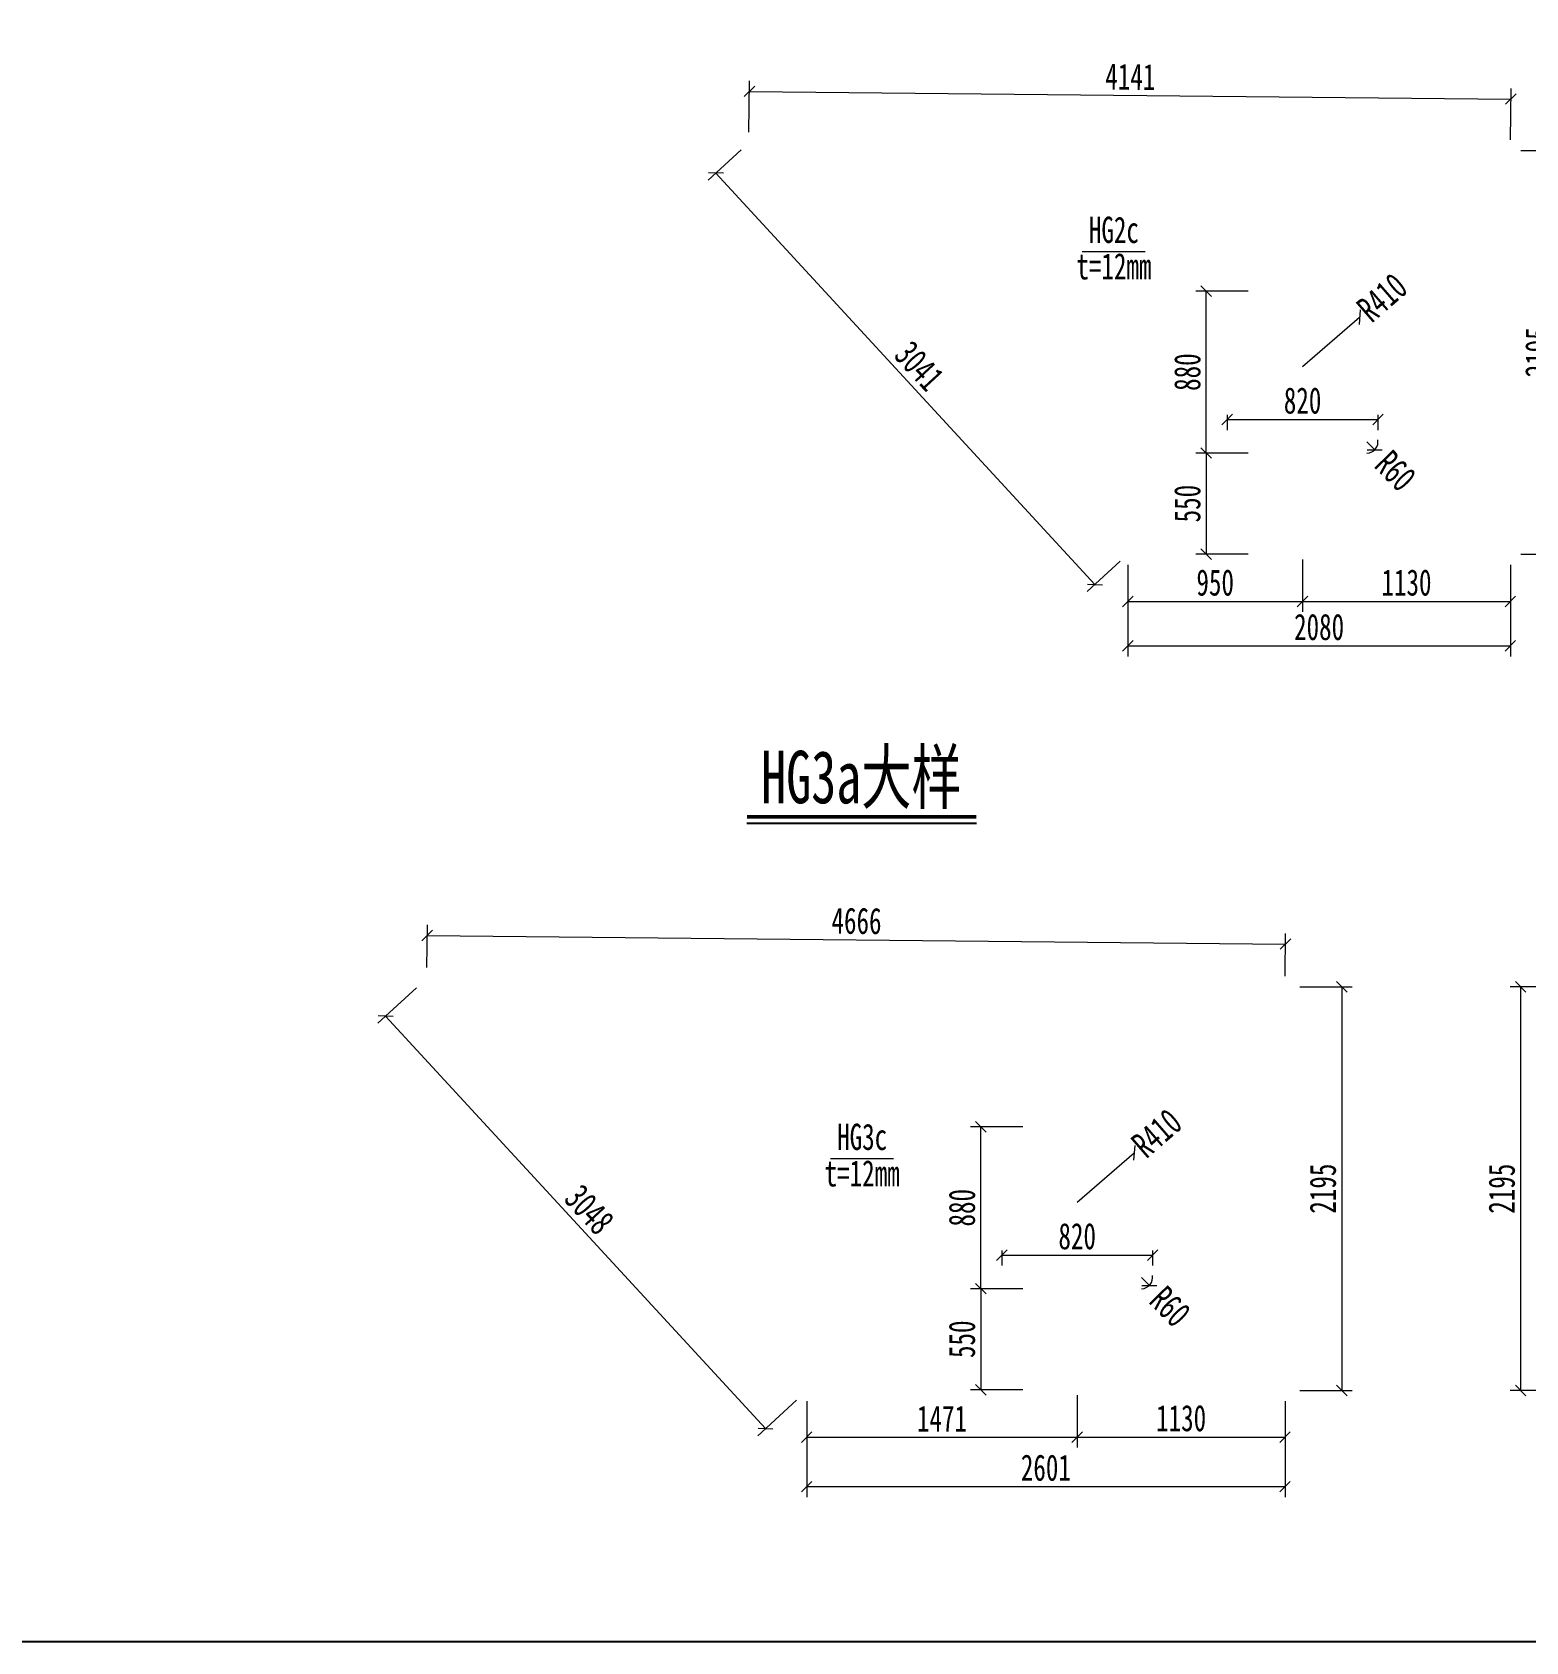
# Model space of a CAD drawing. Header units: millimetres. Extents: x -89049 to 410567, y -307459 to -100425.
# Drawn here: x 323147 to 331268, y -127671 to -118920 of the extents above; entities that cross this region are included whole.
import ezdxf
from ezdxf.enums import TextEntityAlignment as Align

# ---------------------------------------------------------------- set-up
doc = ezdxf.new("R2010")
doc.units = ezdxf.units.MM
doc.layers.get('Defpoints').update_dxf_attribs({"color": 8})
for name, color, linetype, lineweight in [('文字', 7, 'Continuous', 15), ('标注线及字体', 2, 'Continuous', 15), ('细实线', 4, 'Continuous', 15)]:
    doc.layers.add(name, color=color, linetype=linetype, lineweight=lineweight)
doc.styles.add('111', font='', dxfattribs={"width": 0.7})
doc.styles.add('BM_Dim', font='', dxfattribs={"width": 0.85})
doc.styles.get('111').set_extended_font_data('仿宋_GB2312')
doc.styles.get('BM_Dim').set_extended_font_data('仿宋_GB2312')
doc.dimstyles.new('200', dxfattribs={"dimscale": 0, "dimtxt": 2.5, "dimasz": 1, "dimexe": 1, "dimexo": 1, "dimgap": 0.6, "dimtad": 1, "dimdec": 0, "dimdsep": 46, "dimtxsty": '111', "dimblk": 'OBLIQUE', "dimcen": 0, "dimclrd": 4, "dimclre": 4, "dimclrt": 4, "dimadec": 1, "dimazin": 2, "dimtfac": 1, "dimtdec": 0, "dimtix": 1, "dimtmove": 2, "dimatfit": 3, "dimfxl": 4, "dimfxlon": 1, "dimtolj": 1, "dimlwd": -1, "dimlwe": -1, "dimarcsym": 0})

# ---------------------------------------------------------------- blocks, each defined once
blk = doc.blocks.new('_Oblique')
at = {"color": 0, "linetype": 'ByBlock', "lineweight": -2}
blk.add_line((-0.5, -0.5), (0.5, 0.5), dxfattribs=at)
blk = doc.blocks.new('*D979')
at = {"layer": 'Defpoints', "color": 0, "transparency": 16777216}
for p in [(331186.9, -119283.6), (327043.7, -119521.2), (331184.1, -119562.7)]:
    blk.add_point(p, dxfattribs=at)
at = {"layer": '细实线', "color": 4, "transparency": 16777216}
for p, q in [((327044.3, -119464.1), (327047.1, -119185)), ((327046.5, -119242.1), (331186.9, -119283.6)), ((331184.7, -119505.6), (331187.5, -119226.4))]:
    blk.add_line(p, q, dxfattribs=at)
at = {"layer": '细实线', "color": 4, "transparency": 16777216, "xscale": 57.14285714285715, "yscale": 57.14285714285715, "zscale": 57.14285714285715}
for p, rotation in [((327046.5, -119242.1), 179.426290839304), ((331186.9, -119283.6), 359.426290839304)]:
    blk.add_blockref('_Oblique', p, dxfattribs=dict(at, rotation=rotation))
at = {"layer": '细实线', "color": 4, "transparency": 16777216, "insert": (329117.7, -119162.1), "char_height": 142.86, "attachment_point": 5, "rotation": 359.42629, "style": '111'}
blk.add_mtext('\\A1;4141', dxfattribs=at)
blk = doc.blocks.new('*D983')
at = {"layer": 'Defpoints', "color": 0, "transparency": 16777216}
for p in [(327043.7, -119521.2), (329104.1, -121758.1), (328925.5, -121922.6)]:
    blk.add_point(p, dxfattribs=at)
at = {"layer": '细实线', "color": 4, "transparency": 16777216}
for p, q in [((327001.7, -119560), (326823.1, -119724.5)), ((326865.1, -119685.7), (328925.5, -121922.6)), ((329062.1, -121796.8), (328883.5, -121961.3))]:
    blk.add_line(p, q, dxfattribs=at)
at = {"layer": '细实线', "color": 4, "transparency": 16777216, "xscale": 57.14285714285715, "yscale": 57.14285714285715, "zscale": 57.14285714285715}
for p, rotation in [((326865.1, -119685.7), 132.6489191297679), ((328925.5, -121922.6), 312.6489191297679)]:
    blk.add_blockref('_Oblique', p, dxfattribs=dict(at, rotation=rotation))
at = {"layer": '细实线', "color": 4, "transparency": 16777216, "insert": (327970.5, -120734.9), "char_height": 142.86, "attachment_point": 5, "rotation": 312.64892, "style": '111'}
blk.add_mtext('\\A1;3041', dxfattribs=at)
blk = doc.blocks.new('*D984')
at = {"layer": 'Defpoints', "color": 0, "transparency": 16777216}
for p in [(329104.1, -121758.1), (331184.1, -121758.1), (331184.1, -122256.7)]:
    blk.add_point(p, dxfattribs=at)
at = {"layer": '细实线', "color": 4, "transparency": 16777216}
for p, q in [((329104.1, -122028.1), (329104.1, -122313.9)), ((331184.1, -122028.1), (331184.1, -122313.9)), ((329104.1, -122256.7), (331184.1, -122256.7))]:
    blk.add_line(p, q, dxfattribs=at)
at = {"layer": '细实线', "color": 4, "transparency": 16777216, "xscale": 57.14285714285715, "yscale": 57.14285714285715, "zscale": 57.14285714285715, "rotation": 180}
blk.add_blockref('_Oblique', (329104.1, -122256.7), dxfattribs=at)
at = {"layer": '细实线', "color": 4, "transparency": 16777216, "xscale": 57.14285714285715, "yscale": 57.14285714285715, "zscale": 57.14285714285715}
blk.add_blockref('_Oblique', (331184.1, -122256.7), dxfattribs=at)
at = {"layer": '细实线', "color": 4, "transparency": 16777216, "insert": (330144.1, -122154.5), "char_height": 142.86, "attachment_point": 5, "style": '111'}
blk.add_mtext('\\A1;2080', dxfattribs=at)
blk = doc.blocks.new('*D986')
at = {"layer": 'Defpoints', "color": 0, "transparency": 16777216}
for p in [(331184.1, -119562.7), (331184.1, -121758.1), (331438.9, -121758.1)]:
    blk.add_point(p, dxfattribs=at)
at = {"layer": '细实线', "color": 4, "transparency": 16777216}
for p, q in [((331241.3, -119562.7), (331496, -119562.7)), ((331438.9, -119562.7), (331438.9, -121758.1)), ((331241.3, -121758.1), (331496, -121758.1))]:
    blk.add_line(p, q, dxfattribs=at)
at = {"layer": '细实线', "color": 4, "transparency": 16777216, "xscale": 57.14285714285715, "yscale": 57.14285714285715, "zscale": 57.14285714285715}
for p, rotation in [((331438.9, -119562.7), 90), ((331438.9, -121758.1), 270)]:
    blk.add_blockref('_Oblique', p, dxfattribs=dict(at, rotation=rotation))
at = {"layer": '细实线', "color": 4, "transparency": 16777216, "insert": (331336.6, -120660.4), "char_height": 142.86, "attachment_point": 5, "rotation": 90, "style": '111'}
blk.add_mtext('\\A1;2195', dxfattribs=at)
blk = doc.blocks.new('*D992')
at = {"layer": 'Defpoints', "color": 0, "transparency": 16777216}
for p in [(330054.3, -121208.1), (329104.1, -121758.1), (330054.3, -122015.1)]:
    blk.add_point(p, dxfattribs=at)
at = {"layer": '细实线', "color": 4, "transparency": 16777216}
for p, q in [((329104.1, -121815.2), (329104.1, -122072.3)), ((330054.3, -121786.5), (330054.3, -122072.3)), ((329104.1, -122015.1), (330054.3, -122015.1))]:
    blk.add_line(p, q, dxfattribs=at)
at = {"layer": '细实线', "color": 4, "transparency": 16777216, "xscale": 57.14285714285715, "yscale": 57.14285714285715, "zscale": 57.14285714285715, "rotation": 180}
blk.add_blockref('_Oblique', (329104.1, -122015.1), dxfattribs=at)
at = {"layer": '细实线', "color": 4, "transparency": 16777216, "xscale": 57.14285714285715, "yscale": 57.14285714285715, "zscale": 57.14285714285715}
blk.add_blockref('_Oblique', (330054.3, -122015.1), dxfattribs=at)
at = {"layer": '细实线', "color": 4, "transparency": 16777216, "insert": (329579.2, -121912.9), "char_height": 142.86, "attachment_point": 5, "style": '111'}
blk.add_mtext('\\A1;950', dxfattribs=at)
blk = doc.blocks.new('*D993')
at = {"layer": 'Defpoints', "color": 0, "transparency": 16777216}
for p in [(330054.3, -121208.1), (331184.1, -121758.1), (331184.1, -122015.1)]:
    blk.add_point(p, dxfattribs=at)
at = {"layer": '细实线', "color": 4, "transparency": 16777216}
for p, q in [((330054.3, -121786.5), (330054.3, -122072.3)), ((331184.1, -121815.2), (331184.1, -122072.3)), ((330054.3, -122015.1), (331184.1, -122015.1))]:
    blk.add_line(p, q, dxfattribs=at)
at = {"layer": '细实线', "color": 4, "transparency": 16777216, "xscale": 57.14285714285715, "yscale": 57.14285714285715, "zscale": 57.14285714285715, "rotation": 180}
blk.add_blockref('_Oblique', (330054.3, -122015.1), dxfattribs=at)
at = {"layer": '细实线', "color": 4, "transparency": 16777216, "xscale": 57.14285714285715, "yscale": 57.14285714285715, "zscale": 57.14285714285715}
blk.add_blockref('_Oblique', (331184.1, -122015.1), dxfattribs=at)
at = {"layer": '细实线', "color": 4, "transparency": 16777216, "insert": (330619.2, -121912.9), "char_height": 142.86, "attachment_point": 5, "style": '111'}
blk.add_mtext('\\A1;1130', dxfattribs=at)
blk = doc.blocks.new('*D996')
at = {"layer": 'Defpoints', "color": 0, "transparency": 16777216}
for p in [(330054.3, -121208.1), (329530.5, -121758.1), (330013, -121758.1)]:
    blk.add_point(p, dxfattribs=at)
at = {"layer": '细实线', "color": 4, "transparency": 16777216}
for p, q in [((329759.1, -121208.1), (329473.4, -121208.1)), ((329530.5, -121208.1), (329530.5, -121758.1)), ((329759.1, -121758.1), (329473.4, -121758.1))]:
    blk.add_line(p, q, dxfattribs=at)
at = {"layer": '细实线', "color": 4, "transparency": 16777216, "xscale": 57.14285714285715, "yscale": 57.14285714285715, "zscale": 57.14285714285715}
for p, rotation in [((329530.5, -121208.1), 90), ((329530.5, -121758.1), 270)]:
    blk.add_blockref('_Oblique', p, dxfattribs=dict(at, rotation=rotation))
at = {"layer": '细实线', "color": 4, "transparency": 16777216, "insert": (329428.3, -121483.1), "char_height": 142.86, "attachment_point": 5, "rotation": 90, "style": '111'}
blk.add_mtext('\\A1;550', dxfattribs=at)
blk = doc.blocks.new('*D997')
at = {"layer": 'Defpoints', "color": 0, "transparency": 16777216}
for p in [(329530.5, -120328.1), (330054.3, -120328.1), (330054.3, -121208.1)]:
    blk.add_point(p, dxfattribs=at)
at = {"layer": '细实线', "color": 4, "transparency": 16777216}
for p, q in [((329759.1, -120328.1), (329473.4, -120328.1)), ((329530.5, -121208.1), (329530.5, -120328.1)), ((329759.1, -121208.1), (329473.4, -121208.1))]:
    blk.add_line(p, q, dxfattribs=at)
at = {"layer": '细实线', "color": 4, "transparency": 16777216, "xscale": 57.14285714285715, "yscale": 57.14285714285715, "zscale": 57.14285714285715}
for p, rotation in [((329530.5, -120328.1), 90), ((329530.5, -121208.1), 270)]:
    blk.add_blockref('_Oblique', p, dxfattribs=dict(at, rotation=rotation))
at = {"layer": '细实线', "color": 4, "transparency": 16777216, "insert": (329428.3, -120768.1), "char_height": 142.86, "attachment_point": 5, "rotation": 90, "style": '111'}
blk.add_mtext('\\A1;880', dxfattribs=at)
blk = doc.blocks.new('*D998')
at = {"layer": 'Defpoints', "color": 0, "transparency": 16777216}
for p in [(329644.3, -120943.1), (330464.3, -120943.1), (330464.3, -121025.8)]:
    blk.add_point(p, dxfattribs=at)
at = {"layer": '细实线', "color": 4, "transparency": 16777216}
for p, q in [((329644.3, -121000.2), (329644.3, -121082.9)), ((329644.3, -121025.8), (330464.3, -121025.8)), ((330464.3, -121000.2), (330464.3, -121082.9))]:
    blk.add_line(p, q, dxfattribs=at)
at = {"layer": '细实线', "color": 4, "transparency": 16777216, "xscale": 57.14285714285715, "yscale": 57.14285714285715, "zscale": 57.14285714285715, "rotation": 180}
blk.add_blockref('_Oblique', (329644.3, -121025.8), dxfattribs=at)
at = {"layer": '细实线', "color": 4, "transparency": 16777216, "xscale": 57.14285714285715, "yscale": 57.14285714285715, "zscale": 57.14285714285715}
blk.add_blockref('_Oblique', (330464.3, -121025.8), dxfattribs=at)
at = {"layer": '细实线', "color": 4, "transparency": 16777216, "insert": (330054.3, -120923.5), "char_height": 142.86, "attachment_point": 5, "style": '111'}
blk.add_mtext('\\A1;820', dxfattribs=at)
blk = doc.blocks.new('*D999')
at = {"layer": 'Defpoints', "color": 0, "transparency": 16777216}
for p in [(330363.9, -120469.4), (330054.3, -120738.1)]:
    blk.add_point(p, dxfattribs=at)
at = {"layer": '细实线', "color": 4, "transparency": 16777216}
for p in [(330054.3, -120738.1), (330363.9, -120469.4)]:
    blk.add_line(p, (330363.9, -120469.4), dxfattribs=at)
at = {"layer": '细实线', "color": 4, "transparency": 16777216, "xscale": 57.14285714285715, "yscale": 57.14285714285715, "zscale": 57.14285714285715, "rotation": 220.9482774768486}
blk.add_blockref('_Oblique', (330363.9, -120469.4), dxfattribs=at)
at = {"layer": '细实线', "color": 4, "transparency": 16777216, "insert": (330486.5, -120363), "char_height": 142.86, "attachment_point": 5, "rotation": 40.94828, "style": '111'}
blk.add_mtext('\\A1;R410', dxfattribs=at)
blk = doc.blocks.new('*D1000')
at = {"layer": 'Defpoints', "color": 0, "transparency": 16777216}
for p in [(330404.3, -121148.1), (330446.5, -121190.7)]:
    blk.add_point(p, dxfattribs=at)
at = {"layer": '细实线', "color": 4, "transparency": 16777216}
for p, q in [((330446.5, -121190.7), (330404.3, -121148.1)), ((330404.3, -121148.1), (330446.5, -121190.7))]:
    blk.add_line(p, q, dxfattribs=at)
blk.add_arc((330404.3, -121148.1), 60, 270, 11.60566, dxfattribs=at)
at = {"layer": '细实线', "color": 4, "transparency": 16777216, "xscale": 57.14285714285715, "yscale": 57.14285714285715, "zscale": 57.14285714285715, "rotation": 314.7318818493387}
blk.add_blockref('_Oblique', (330446.5, -121190.7), dxfattribs=at)
at = {"layer": '细实线', "color": 4, "transparency": 16777216, "insert": (330559.8, -121305), "char_height": 142.86, "attachment_point": 5, "rotation": 314.73188, "style": '111'}
blk.add_mtext('\\A1;R60', dxfattribs=at)
blk = doc.blocks.new('*D1025')
at = {"layer": 'Defpoints', "color": 0, "transparency": 16777216}
for p in [(328828.9, -125281.3), (327358.3, -126305.2), (328828.9, -126558.4)]:
    blk.add_point(p, dxfattribs=at)
at = {"layer": '细实线', "color": 4, "transparency": 16777216}
for p, q in [((327358.3, -126362.3), (327358.3, -126615.5)), ((328828.9, -126329.8), (328828.9, -126615.5)), ((327358.3, -126558.4), (328828.9, -126558.4))]:
    blk.add_line(p, q, dxfattribs=at)
at = {"layer": '细实线', "color": 4, "transparency": 16777216, "xscale": 57.14285714285715, "yscale": 57.14285714285715, "zscale": 57.14285714285715, "rotation": 180}
blk.add_blockref('_Oblique', (327358.3, -126558.4), dxfattribs=at)
at = {"layer": '细实线', "color": 4, "transparency": 16777216, "xscale": 57.14285714285715, "yscale": 57.14285714285715, "zscale": 57.14285714285715}
blk.add_blockref('_Oblique', (328828.9, -126558.4), dxfattribs=at)
at = {"layer": '细实线', "color": 4, "transparency": 16777216, "insert": (328093.6, -126457.7), "char_height": 142.86, "attachment_point": 5, "style": '111'}
blk.add_mtext('\\A1;1471', dxfattribs=at)
blk = doc.blocks.new('*D1026')
at = {"layer": 'Defpoints', "color": 0, "transparency": 16777216}
for p in [(328828.9, -125281.3), (329958.9, -126305.2), (329958.9, -126558.4)]:
    blk.add_point(p, dxfattribs=at)
at = {"layer": '细实线', "color": 4, "transparency": 16777216}
for p, q in [((328828.9, -126329.8), (328828.9, -126615.5)), ((329958.9, -126362.3), (329958.9, -126615.5)), ((328828.9, -126558.4), (329958.9, -126558.4))]:
    blk.add_line(p, q, dxfattribs=at)
at = {"layer": '细实线', "color": 4, "transparency": 16777216, "xscale": 57.14285714285715, "yscale": 57.14285714285715, "zscale": 57.14285714285715, "rotation": 180}
blk.add_blockref('_Oblique', (328828.9, -126558.4), dxfattribs=at)
at = {"layer": '细实线', "color": 4, "transparency": 16777216, "xscale": 57.14285714285715, "yscale": 57.14285714285715, "zscale": 57.14285714285715}
blk.add_blockref('_Oblique', (329958.9, -126558.4), dxfattribs=at)
at = {"layer": '细实线', "color": 4, "transparency": 16777216, "insert": (329393.9, -126456.1), "char_height": 142.86, "attachment_point": 5, "style": '111'}
blk.add_mtext('\\A1;1130', dxfattribs=at)
blk = doc.blocks.new('*D1020')
at = {"layer": 'Defpoints', "color": 0, "transparency": 16777216}
for p in [(328828.9, -125751.3), (328305.1, -126301.3), (328787.6, -126301.3)]:
    blk.add_point(p, dxfattribs=at)
at = {"layer": '细实线', "color": 4, "transparency": 16777216}
for p, q in [((328533.7, -125751.3), (328248, -125751.3)), ((328305.1, -125751.3), (328305.1, -126301.3)), ((328533.7, -126301.3), (328248, -126301.3))]:
    blk.add_line(p, q, dxfattribs=at)
at = {"layer": '细实线', "color": 4, "transparency": 16777216, "xscale": 57.14285714285715, "yscale": 57.14285714285715, "zscale": 57.14285714285715}
for p, rotation in [((328305.1, -125751.3), 90), ((328305.1, -126301.3), 270)]:
    blk.add_blockref('_Oblique', p, dxfattribs=dict(at, rotation=rotation))
at = {"layer": '细实线', "color": 4, "transparency": 16777216, "insert": (328202.9, -126026.3), "char_height": 142.86, "attachment_point": 5, "rotation": 90, "style": '111'}
blk.add_mtext('\\A1;550', dxfattribs=at)
blk = doc.blocks.new('*D1021')
at = {"layer": 'Defpoints', "color": 0, "transparency": 16777216}
for p in [(328305.1, -124871.3), (328828.9, -124871.3), (328828.9, -125751.3)]:
    blk.add_point(p, dxfattribs=at)
at = {"layer": '细实线', "color": 4, "transparency": 16777216}
for p, q in [((328533.7, -124871.3), (328248, -124871.3)), ((328305.1, -125751.3), (328305.1, -124871.3)), ((328533.7, -125751.3), (328248, -125751.3))]:
    blk.add_line(p, q, dxfattribs=at)
at = {"layer": '细实线', "color": 4, "transparency": 16777216, "xscale": 57.14285714285715, "yscale": 57.14285714285715, "zscale": 57.14285714285715}
for p, rotation in [((328305.1, -124871.3), 90), ((328305.1, -125751.3), 270)]:
    blk.add_blockref('_Oblique', p, dxfattribs=dict(at, rotation=rotation))
at = {"layer": '细实线', "color": 4, "transparency": 16777216, "insert": (328202.9, -125311.3), "char_height": 142.86, "attachment_point": 5, "rotation": 90, "style": '111'}
blk.add_mtext('\\A1;880', dxfattribs=at)
blk = doc.blocks.new('*D1022')
at = {"layer": 'Defpoints', "color": 0, "transparency": 16777216}
for p in [(328418.9, -125486.3), (329238.9, -125486.3), (329238.9, -125569)]:
    blk.add_point(p, dxfattribs=at)
at = {"layer": '细实线', "color": 4, "transparency": 16777216}
for p, q in [((328418.9, -125543.5), (328418.9, -125626.2)), ((328418.9, -125569), (329238.9, -125569)), ((329238.9, -125543.5), (329238.9, -125626.2))]:
    blk.add_line(p, q, dxfattribs=at)
at = {"layer": '细实线', "color": 4, "transparency": 16777216, "xscale": 57.14285714285715, "yscale": 57.14285714285715, "zscale": 57.14285714285715, "rotation": 180}
blk.add_blockref('_Oblique', (328418.9, -125569), dxfattribs=at)
at = {"layer": '细实线', "color": 4, "transparency": 16777216, "xscale": 57.14285714285715, "yscale": 57.14285714285715, "zscale": 57.14285714285715}
blk.add_blockref('_Oblique', (329238.9, -125569), dxfattribs=at)
at = {"layer": '细实线', "color": 4, "transparency": 16777216, "insert": (328828.9, -125466.8), "char_height": 142.86, "attachment_point": 5, "style": '111'}
blk.add_mtext('\\A1;820', dxfattribs=at)
blk = doc.blocks.new('*D1023')
at = {"layer": 'Defpoints', "color": 0, "transparency": 16777216}
for p in [(329138.6, -125012.6), (328828.9, -125281.3)]:
    blk.add_point(p, dxfattribs=at)
at = {"layer": '细实线', "color": 4, "transparency": 16777216}
for p in [(328828.9, -125281.3), (329138.6, -125012.6)]:
    blk.add_line(p, (329138.6, -125012.6), dxfattribs=at)
at = {"layer": '细实线', "color": 4, "transparency": 16777216, "xscale": 57.14285714285715, "yscale": 57.14285714285715, "zscale": 57.14285714285715, "rotation": 220.9482774768486}
blk.add_blockref('_Oblique', (329138.6, -125012.6), dxfattribs=at)
at = {"layer": '细实线', "color": 4, "transparency": 16777216, "insert": (329261.2, -124906.2), "char_height": 142.86, "attachment_point": 5, "rotation": 40.94828, "style": '111'}
blk.add_mtext('\\A1;R410', dxfattribs=at)
blk = doc.blocks.new('*D1024')
at = {"layer": 'Defpoints', "color": 0, "transparency": 16777216}
for p in [(329178.9, -125691.3), (329221.1, -125734)]:
    blk.add_point(p, dxfattribs=at)
at = {"layer": '细实线', "color": 4, "transparency": 16777216}
for p, q in [((329221.1, -125734), (329178.9, -125691.3)), ((329178.9, -125691.3), (329221.1, -125734))]:
    blk.add_line(p, q, dxfattribs=at)
blk.add_arc((329178.9, -125691.3), 60, 270, 11.60566, dxfattribs=at)
at = {"layer": '细实线', "color": 4, "transparency": 16777216, "xscale": 57.14285714285715, "yscale": 57.14285714285715, "zscale": 57.14285714285715, "rotation": 314.7318818493387}
blk.add_blockref('_Oblique', (329221.1, -125734), dxfattribs=at)
at = {"layer": '细实线', "color": 4, "transparency": 16777216, "insert": (329334.4, -125848.3), "char_height": 142.86, "attachment_point": 5, "rotation": 314.73188, "style": '111'}
blk.add_mtext('\\A1;R60', dxfattribs=at)
blk = doc.blocks.new('*D1054')
at = {"layer": 'Defpoints', "color": 0, "transparency": 16777216}
for p in [(331747.5, -124110.4), (331239.8, -126305.2), (331747.5, -126305.2)]:
    blk.add_point(p, dxfattribs=at)
at = {"layer": '细实线', "color": 4, "transparency": 16777216}
for p, q in [((331468.4, -124110.4), (331182.7, -124110.4)), ((331239.8, -124110.4), (331239.8, -126305.2)), ((331468.4, -126305.2), (331182.7, -126305.2))]:
    blk.add_line(p, q, dxfattribs=at)
at = {"layer": '细实线', "color": 4, "transparency": 16777216, "xscale": 57.14285714285715, "yscale": 57.14285714285715, "zscale": 57.14285714285715}
for p, rotation in [((331239.8, -124110.4), 90), ((331239.8, -126305.2), 270)]:
    blk.add_blockref('_Oblique', p, dxfattribs=dict(at, rotation=rotation))
at = {"layer": '细实线', "color": 4, "transparency": 16777216, "insert": (331137.6, -125207.8), "char_height": 142.86, "attachment_point": 5, "rotation": 90, "style": '111'}
blk.add_mtext('\\A1;2195', dxfattribs=at)
blk = doc.blocks.new('*D1057')
at = {"layer": 'Defpoints', "color": 0, "transparency": 16777216}
for p in [(325293, -124063.1), (325068.7, -124269.8), (327358.3, -126305.2)]:
    blk.add_point(p, dxfattribs=at)
at = {"layer": '细实线', "color": 4, "transparency": 16777216}
for p, q in [((325236.8, -124114.9), (325026.7, -124308.5)), ((327133.9, -126511.8), (325068.7, -124269.8)), ((327302, -126357), (327091.9, -126550.6))]:
    blk.add_line(p, q, dxfattribs=at)
at = {"layer": '细实线', "color": 4, "transparency": 16777216, "xscale": 57.14285714285715, "yscale": 57.14285714285715, "zscale": 57.14285714285715}
for p, rotation in [((325068.7, -124269.8), 132.6489191297656), ((327133.9, -126511.8), 312.6489191297656)]:
    blk.add_blockref('_Oblique', p, dxfattribs=dict(at, rotation=rotation))
at = {"layer": '细实线', "color": 4, "transparency": 16777216, "insert": (326176.5, -125321.5), "char_height": 142.86, "attachment_point": 5, "rotation": 312.64892, "style": '111'}
blk.add_mtext('\\A1;3048', dxfattribs=at)
blk = doc.blocks.new('*D1058')
at = {"layer": 'Defpoints', "color": 0, "transparency": 16777216}
for p in [(329961.2, -123877.7), (325293, -124063.1), (329958.9, -124109.8)]:
    blk.add_point(p, dxfattribs=at)
at = {"layer": '细实线', "color": 4, "transparency": 16777216}
for p, q in [((325293.6, -124006), (325295.9, -123773.8)), ((329959.5, -124052.7), (329961.8, -123820.5)), ((325295.4, -123831), (329961.2, -123877.7))]:
    blk.add_line(p, q, dxfattribs=at)
at = {"layer": '细实线', "color": 4, "transparency": 16777216, "xscale": 57.14285714285715, "yscale": 57.14285714285715, "zscale": 57.14285714285715}
for p, rotation in [((325295.4, -123831), 179.426290839301), ((329961.2, -123877.7), 359.426290839301)]:
    blk.add_blockref('_Oblique', p, dxfattribs=dict(at, rotation=rotation))
at = {"layer": '细实线', "color": 4, "transparency": 16777216, "insert": (327629.3, -123752.1), "char_height": 142.86, "attachment_point": 5, "rotation": 359.42629, "style": '111'}
blk.add_mtext('\\A1;4666', dxfattribs=at)
blk = doc.blocks.new('*D1059')
at = {"layer": 'Defpoints', "color": 0, "transparency": 16777216}
for p in [(329958.9, -124109.8), (329958.9, -126305.2), (330267.3, -126305.2)]:
    blk.add_point(p, dxfattribs=at)
at = {"layer": '细实线', "color": 4, "transparency": 16777216}
for p, q in [((330038.8, -124109.8), (330324.5, -124109.8)), ((330267.3, -124109.8), (330267.3, -126305.2)), ((330038.8, -126305.2), (330324.5, -126305.2))]:
    blk.add_line(p, q, dxfattribs=at)
at = {"layer": '细实线', "color": 4, "transparency": 16777216, "xscale": 57.14285714285715, "yscale": 57.14285714285715, "zscale": 57.14285714285715}
for p, rotation in [((330267.3, -124109.8), 90), ((330267.3, -126305.2), 270)]:
    blk.add_blockref('_Oblique', p, dxfattribs=dict(at, rotation=rotation))
at = {"layer": '细实线', "color": 4, "transparency": 16777216, "insert": (330165.1, -125207.5), "char_height": 142.86, "attachment_point": 5, "rotation": 90, "style": '111'}
blk.add_mtext('\\A1;2195', dxfattribs=at)
blk = doc.blocks.new('*D1060')
at = {"layer": 'Defpoints', "color": 0, "transparency": 16777216}
for p in [(327358.3, -126305.2), (329958.9, -126305.2), (329958.9, -126827.5)]:
    blk.add_point(p, dxfattribs=at)
at = {"layer": '细实线', "color": 4, "transparency": 16777216}
for p, q in [((327358.3, -126598.9), (327358.3, -126884.7)), ((329958.9, -126598.9), (329958.9, -126884.7)), ((327358.3, -126827.5), (329958.9, -126827.5))]:
    blk.add_line(p, q, dxfattribs=at)
at = {"layer": '细实线', "color": 4, "transparency": 16777216, "xscale": 57.14285714285715, "yscale": 57.14285714285715, "zscale": 57.14285714285715, "rotation": 180}
blk.add_blockref('_Oblique', (327358.3, -126827.5), dxfattribs=at)
at = {"layer": '细实线', "color": 4, "transparency": 16777216, "xscale": 57.14285714285715, "yscale": 57.14285714285715, "zscale": 57.14285714285715}
blk.add_blockref('_Oblique', (329958.9, -126827.5), dxfattribs=at)
at = {"layer": '细实线', "color": 4, "transparency": 16777216, "insert": (328658.6, -126725.3), "char_height": 142.86, "attachment_point": 5, "style": '111'}
blk.add_mtext('\\A1;2601', dxfattribs=at)

msp = doc.modelspace()

# ---------------------------------------------------------------- linework, layer by layer
at = {"color": 4}
msp.add_line((327032.9, -123220), (328280.7, -123220), dxfattribs=at)
at = {"color": 6, "const_width": 20.6}
msp.add_lwpolyline([(327032.9, -123185.7), (328280.7, -123185.7)], dxfattribs=at)
at = {"layer": 'Defpoints'}
msp.add_lwpolyline([(322566.6, -113054.1), (344566.6, -113054.1), (344566.6, -127671.3), (322566.6, -127671.3)], close=True, dxfattribs=at)
at = {"layer": '细实线'}
for p, q in [((328855.4, -120111.8), (329198.2, -120111.8)), ((327486.8, -125043.1), (327829.6, -125043.1))]:
    msp.add_line(p, q, dxfattribs=at)

# ---------------------------------------------------------------- texts
at = {"layer": '文字', "style": 'BM_Dim', "width": 0.7}
for s, p in [('HG2c', (329028.5, -120108.7)), ('t=12mm', (329028.5, -120307.1)), ('HG3c', (327659.8, -125040)), ('t=12mm', (327659.8, -125238.4))]:
    msp.add_text(s, height=142.86, dxfattribs=at).set_placement(p, align=Align.BOTTOM_CENTER)
at = {"layer": '标注线及字体', "style": '111', "width": 0.7}
msp.add_text('HG3a大样', height=285.71, dxfattribs=at).set_placement((327655.7, -122963.5), align=Align.MIDDLE)

# ---------------------------------------------------------------- dimensions: what is measured, and where the dimension line sits
at = {"layer": '细实线'}
for p1, p2, distance, picture, middle in [((327043.7, -119521.2), (331184.1, -119562.7), 279.2, '*D979', (329117.7, -119162.1)), ((327043.7, -119521.2), (329104.1, -121758.1), -242.8, '*D983', (327970.5, -120734.9)), ((325293, -124063.1), (329958.9, -124109.8), 232.2, '*D1058', (327629.3, -123752.1)), ((327358.3, -126305.2), (325293, -124063.1), 305, '*D1057', (326176.5, -125321.5))]:
    dim = msp.add_aligned_dim(p1=p1, p2=p2, distance=distance, dimstyle='200', override={"dimscale": 57.142857, "dimblk": 'Oblique'}, dxfattribs=at)
    dim.commit()
    dim.dimension.update_dxf_attribs({"geometry": picture, "text_midpoint": middle})
for base, p1, p2, picture, middle in [((331438.9, -121758.1), (331184.1, -119562.7), (331184.1, -121758.1), '*D986', (331336.6, -120660.4)), ((329530.5, -120328.1), (330054.3, -121208.1), (330054.3, -120328.1), '*D997', (329428.3, -120768.1)), ((329530.5, -121758.1), (330054.3, -121208.1), (330013, -121758.1), '*D996', (329428.3, -121483.1)), ((330267.3, -126305.2), (329958.9, -124109.8), (329958.9, -126305.2), '*D1059', (330165.1, -125207.5)), ((331239.8, -126305.2), (331747.5, -124110.4), (331747.5, -126305.2), '*D1054', (331137.6, -125207.8)), ((328305.1, -124871.3), (328828.9, -125751.3), (328828.9, -124871.3), '*D1021', (328202.9, -125311.3)), ((328305.1, -126301.3), (328828.9, -125751.3), (328787.6, -126301.3), '*D1020', (328202.9, -126026.3))]:
    dim = msp.add_linear_dim(base=base, p1=p1, p2=p2, angle=90, dimstyle='200', override={"dimscale": 57.142857, "dimblk": 'Oblique'}, dxfattribs=at)
    dim.commit()
    dim.dimension.update_dxf_attribs({"geometry": picture, "text_midpoint": middle})
for center, mpoint, picture, middle in [((330054.3, -120738.1), (330363.9, -120469.4), '*D999', (330486.5, -120363)), ((330404.3, -121148.1), (330446.5, -121190.7), '*D1000', (330559.8, -121305)), ((328828.9, -125281.3), (329138.6, -125012.6), '*D1023', (329261.2, -124906.2)), ((329178.9, -125691.3), (329221.1, -125734), '*D1024', (329334.4, -125848.3))]:
    dim = msp.add_radius_dim(center=center, mpoint=mpoint, dimstyle='200', override={"dimscale": 57.142857, "dimblk": 'Oblique'}, dxfattribs=at)
    dim.commit()
    dim.dimension.update_dxf_attribs({"geometry": picture, "text_midpoint": middle, "dimtype": 164})
for base, p1, p2, picture, middle in [((330464.3, -121025.8), (329644.3, -120943.1), (330464.3, -120943.1), '*D998', (330054.3, -120923.5)), ((330054.3, -122015.1), (329104.1, -121758.1), (330054.3, -121208.1), '*D992', (329579.2, -121912.9)), ((331184.1, -122015.1), (330054.3, -121208.1), (331184.1, -121758.1), '*D993', (330619.2, -121912.9)), ((331184.1, -122256.7), (329104.1, -121758.1), (331184.1, -121758.1), '*D984', (330144.1, -122154.5)), ((328828.9, -126558.4), (327358.3, -126305.2), (328828.9, -125281.3), '*D1025', (328093.6, -126457.7)), ((329958.9, -126558.4), (328828.9, -125281.3), (329958.9, -126305.2), '*D1026', (329393.9, -126456.1)), ((329238.9, -125569), (328418.9, -125486.3), (329238.9, -125486.3), '*D1022', (328828.9, -125466.8)), ((329958.9, -126827.5), (327358.3, -126305.2), (329958.9, -126305.2), '*D1060', (328658.6, -126725.3))]:
    dim = msp.add_linear_dim(base=base, p1=p1, p2=p2, dimstyle='200', override={"dimscale": 57.142857, "dimblk": 'Oblique'}, dxfattribs=at)
    dim.commit()
    dim.dimension.update_dxf_attribs({"geometry": picture, "text_midpoint": middle})

doc.saveas('drawing.dxf')
